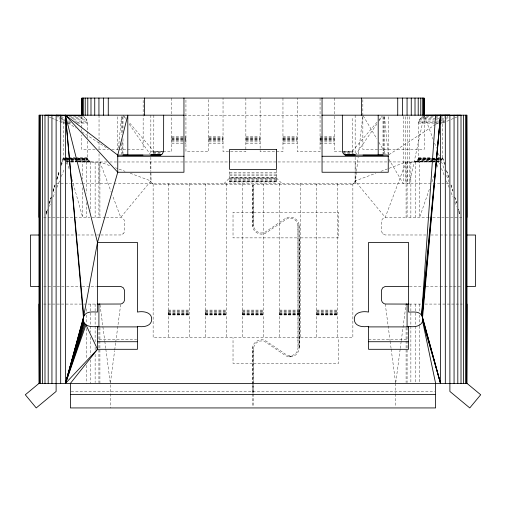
<?xml version="1.0" encoding="UTF-8"?>
<svg xmlns="http://www.w3.org/2000/svg" width="506" height="506" viewBox="0 0 506 506"><rect width="100%" height="100%" fill="white"/><g stroke="black" fill="none" stroke-linecap="round" stroke-linejoin="round"><path stroke-width="0.38" stroke-dasharray="2.53 1.9" d="M153.843 115.185L153.792 151.275L152.749 153.792M426.09 234.993L385.256 234.967L383.282 234.151L381.625 231.868L381.461 221.185L382.277 219.212L383.896 217.833L385.256 217.39L407.083 217.333L407.083 161.977C410.72 162.394 418.007 163.096 418.481 157.771L418.525 123.072L419.43 119.852L422.023 116.816L439.208 116.816M441.219 118.708L444.344 118.708L442.737 123.072L442.693 157.771L441.371 160.642L437.469 160.642M252.431 391.644L252.45 384.649M252.45 383.871L252.557 347.363C253.354 341.613 260.217 338.002 265.41 340.601L286.725 354.972C289.166 356.091 292.126 355.895 294.391 354.459C300.096 350.924 297.484 343.163 298.085 337.742L297.971 224.86C297.275 219.825 291.266 216.669 286.725 218.94L265.41 233.31C260.217 235.91 253.354 232.298 252.557 226.549L252.431 184.804L154.703 184.747L152.395 183.665L151.073 181.648L150.877 171.844L150.851 183.665M253.569 391.644L253.683 347.552C254.379 342.518 260.388 339.362 264.929 341.639L285.397 355.554C288.091 357.173 291.564 357.28 294.347 355.807C301 352.435 299.147 343.694 299.223 337.742L299.097 224.67C298.3 218.915 291.437 215.303 286.244 217.909L264.929 232.273C260.388 234.55 254.379 231.387 253.683 226.359L253.569 184.804L351.297 184.747L353.814 183.469L355.092 180.952L355.149 161.977M252.431 393.194L252.557 347.363M253.569 393.194L253.683 347.552M118.442 148.081L121.503 116.747M356.464 171.989L355.149 183.665L355.149 171.857M356.553 171.211L358.128 157.202M358.476 154.09L362.853 115.185L376.869 138.91M110.434 382.618L114.622 350.715M114.723 349.937L115.64 342.929M115.741 342.151L120.643 304.795M395.774 382.625L400.164 349.184M400.265 348.406L401.182 341.405M401.283 340.627L406.084 304.074M423.87 116.722L409.443 183.665L409.443 115.185M435.755 118.708L420.132 118.708L418.601 122.401L440.473 122.401M47.368 209.832L46.179 213.583L47.539 209.041M49.398 203.007L51.251 196.973M53.105 190.945L54.958 184.911M56.817 178.884L59.366 170.585M61.454 163.799L63.307 157.771L63.263 123.072L61.656 118.708L64.781 118.708M46.154 213.583L47.545 209.092M49.405 203.096L51.264 197.1M53.124 191.104L54.983 185.107M56.843 179.111L59.398 170.864M61.258 164.874L63.307 157.771L67.994 157.771M49.265 203.829L51.163 197.827M53.067 191.831L54.964 185.828M56.868 179.826L59.48 171.572M61.378 165.576L63.516 158.821L63.351 158.125M429.366 189.257L419.619 217.333L419.619 161.977L414.648 161.92L431.049 161.92M431.934 181.869L433.984 175.961M437.064 167.094L438.854 161.92L439.556 161.756L437.994 161.756M389.089 168.302L406.084 161.977L385.256 217.39L355.092 180.952L375.787 173.254M46.154 214.417L47.324 211.502M49.36 206.397L51.112 202.02M53.155 196.916L54.901 192.546M56.944 187.441L59.563 180.876M61.315 176.505L64.521 168.485M66.267 164.108L67.146 161.92L70.264 161.92M355.313 155.07L376.761 124.191M378.994 120.972L382.125 116.469M96.399 234.98L120.744 234.967L122.718 234.151L124.103 232.532L124.539 231.172L124.539 221.185L124.103 219.825L122.718 218.206L120.744 217.39L105.931 217.352M376.957 122.281L352.208 151.275L343.138 151.275M378.975 119.916L382.005 116.367M439.613 123.072L442.737 123.072L445.818 119.732M446.33 119.176L449.929 115.286M223.892 183.665L229.604 177.954L276.396 177.245L229.604 177.245M122.718 234.151L123.262 233.683M353.27 183.931L353.814 183.469M388.912 154.697L435.305 124.634M435.963 124.204L440.606 121.193M441.27 120.763L445.906 117.759M446.57 117.329L447.892 116.469M442.737 123.072L450.466 119.732M451.169 119.429L453.983 118.214M454.685 117.911L456.791 117M380.961 171.325L388.349 168.58M291.393 356.762L288.293 356.673M65.065 158.776L68.171 158.688M68.942 158.663L75.147 158.486M75.925 158.46L87.557 158.125C88.411 163.236 95.33 162.179 98.917 161.977L98.917 217.333L105.318 217.346M65.85 158.789L63.516 158.821L63.965 159.795L70.132 159.63M70.897 159.611L77.064 159.447M77.835 159.428L87.854 159.156L77.696 159.156M66.628 158.776L69.739 158.732M70.517 158.72L76.741 158.631M77.519 158.625L87.633 158.479M64.629 160.642L63.965 159.795L70.17 159.719M70.941 159.706L77.146 159.624M77.924 159.618L88 159.485M431.163 161.945L109.935 161.977M431.934 161.939L435.008 161.933M435.78 161.933L438.854 161.92L439.733 164.108M183.95 115.185L321.557 115.185M59.765 116.816L64.452 116.816M69.139 116.816L83.977 116.816C88.588 119.941 87.589 126.26 87.487 130.959M439.986 116.816L444.673 116.816M60.783 117.689L64.692 117.689M70.941 117.689L84.995 117.689M421.005 117.689L434.281 117.689M435.059 117.689L438.968 117.689M439.746 117.689L444.432 117.689M71.808 118.708L85.868 118.708L87.399 122.401L76.463 122.401M436.533 118.708L440.435 118.708M62.358 119.852L64.705 119.852M73.294 119.852L86.57 119.852M419.43 119.852L434.268 119.852M435.052 119.852L438.955 119.852M439.733 119.852L443.642 119.852M62.87 121.098L64.433 121.098M68.342 121.098L69.904 121.098M74.591 121.098L87.083 121.098M418.917 121.098L435.318 121.098M436.096 121.098L440.783 121.098M441.567 121.098L443.13 121.098M63.187 122.401L64.749 122.401M68.652 122.401L70.998 122.401M441.251 122.401L442.813 122.401M55.533 119.732L63.263 123.072L64.825 123.072M67.949 123.072L71.858 123.072M77.323 123.072L87.475 123.072M418.525 123.072L438.828 123.072M171.679 136.829L185.942 136.829M208.776 136.829L223.038 136.829M245.865 136.829L260.135 136.829M282.962 136.829L297.224 136.829M320.058 136.829L334.321 136.829M171.679 137.55L185.942 137.55M208.776 137.55L223.038 137.55M245.865 137.55L260.135 137.55M282.962 137.55L297.224 137.55M320.058 137.55L334.321 137.55M171.679 138.233L185.942 138.233M208.776 138.233L223.038 138.233M245.865 138.233L260.135 138.233M282.962 138.233L297.224 138.233M320.058 138.233L334.321 138.233M171.679 138.865L185.942 138.865M208.776 138.865L223.038 138.865M245.865 138.865L260.135 138.865M282.962 138.865L297.224 138.865M320.058 138.865L334.321 138.865M171.679 139.416L185.942 139.416M208.776 139.416L223.038 139.416M245.865 139.416L260.135 139.416M282.962 139.416L297.224 139.416M320.058 139.416L334.321 139.416M171.679 139.877L185.942 139.877M208.776 139.877L223.038 139.877M245.865 139.877L260.135 139.877M282.962 139.877L297.224 139.877M320.058 139.877L334.321 139.877M171.679 140.244L185.942 140.244M208.776 140.244L223.038 140.244M245.865 140.244L260.135 140.244M282.962 140.244L297.224 140.244M320.058 140.244L334.321 140.244M171.679 141.882L185.942 141.882M208.776 141.882L223.038 141.882M245.865 141.882L260.135 141.882M282.962 141.882L297.224 141.882M320.058 141.882L334.321 141.882M171.679 143.717L185.942 143.717M208.776 143.717L223.038 143.717M245.865 143.717L260.135 143.717M282.962 143.717L297.224 143.717M320.058 143.717L334.321 143.717M95.166 149.422L81.795 149.422L81.795 135.197M98.316 149.422L108.537 149.422M111.687 149.422L117.974 149.422M118.765 149.422L143.147 149.422L143.147 99.619M163.615 151.275L153.792 151.275L129.043 122.281M150.851 151.705L162.42 151.705M163.191 151.705L171.679 151.705L171.679 115.121M341.265 151.705L334.321 151.705L334.321 115.121M342.037 151.705L355.149 151.705M153.66 151.977L163.476 151.977M344.036 151.977L352.34 151.977L353.251 153.792M153.432 152.635L161.743 152.635M342.745 152.635L352.568 152.635M153.128 153.248L162.945 153.248M343.055 153.248L352.872 153.248M68.772 157.771L75.021 157.771M75.805 157.771L87.519 157.771L87.557 158.125L78.19 158.125M418.481 157.771L430.979 157.771M438.006 157.771L442.693 157.771L444.546 163.799M64.907 158.125L68.032 158.125M68.816 158.125L75.065 158.125M434.844 158.125L418.443 158.125L435.502 158.618M437.968 158.125L441.093 158.125M63.516 158.821L65.856 158.821M66.64 158.821L69.765 158.821M70.543 158.821L76.792 158.821M77.576 158.821L87.728 158.821M418.272 158.821L437.02 158.821M437.798 158.821L440.922 158.821M63.642 159.156L65.982 159.156M66.767 159.156L76.918 159.156M435.331 159.156L418.146 159.156L432.788 159.548M436.115 159.156L439.233 159.156M440.018 159.156L442.358 159.156M63.965 159.795L68.652 159.795M69.43 159.795L75.679 159.795M76.463 159.795L88.177 159.795M417.823 159.795L432.662 159.795M433.446 159.795L436.57 159.795M437.348 159.795L442.035 159.795L437.412 159.675M64.945 160.092L68.07 160.092M71.194 160.092L88.373 160.092M417.627 160.092L434.806 160.092M437.93 160.092L439.493 160.092M66.191 160.642L70.094 160.642M70.878 160.642L77.127 160.642M77.905 160.642L88.841 160.642M417.159 160.642L432.782 160.642M433.56 160.642L436.684 160.642M66.735 161.104L69.86 161.104M70.644 161.104L89.385 161.104M416.615 161.104L435.356 161.104M436.14 161.104L439.265 161.104M66.564 161.477L69.689 161.477M70.473 161.477L77.5 161.477M78.278 161.477L89.998 161.477M416.002 161.477L435.527 161.477M436.311 161.477L439.436 161.477M68.006 161.756L66.444 161.756L70.239 161.933M71.131 161.756L77.38 161.756M78.164 161.756L90.656 161.756M415.344 161.756L434.869 161.756M71.049 161.92L77.298 161.92M78.076 161.92L91.352 161.92L78.759 161.964M431.827 161.92L434.951 161.92M435.736 161.92L438.854 161.92M106.968 161.977L82.63 161.977L82.63 179.13M229.604 172.325L276.396 172.325M229.604 174.064L276.396 174.064M229.604 175.721L276.396 175.721M229.604 178.605L276.396 178.605L229.604 177.954M229.604 179.769L276.396 179.769M229.604 180.705L276.396 180.705M229.604 181.395L276.396 181.395M229.604 181.812L276.396 181.812M56.4 183.665L64.3 183.665M65.084 183.665L70.625 183.665M71.403 183.665L81.681 183.665M82.453 183.665L113.287 183.665M113.951 183.665L449.6 183.665M252.431 212.197L233.026 212.197L233.026 237.877L298.085 237.877M253.569 212.197L338.603 212.197L338.603 237.877L299.223 237.877L299.204 348.292L299.097 224.67M43.668 217.333L89.878 217.333M92.092 217.333L99.916 217.333L99.916 161.977L111.004 166.101M428.873 217.333L406.084 217.333L406.084 161.977M429.651 217.333L431.985 217.333M432.763 217.333L462.332 217.333M43.788 235.018L52.422 235.012M53.212 235.012L56.349 235.005M57.134 235.005L65.774 234.999M66.558 234.999L76.767 234.993M77.557 234.993L95.615 234.98M409.601 286.428L422.162 286.415M426.09 286.415L439.442 286.409M440.226 286.409L448.866 286.402M449.651 286.402L452.788 286.396M453.578 286.396L462.212 286.396M43.668 304.074L96.583 304.074M409.417 304.074L421.182 304.074M424.983 304.074L462.332 304.074M168.258 310.102L189.37 310.102M205.347 310.102L226.467 310.102M242.444 310.102L263.556 310.102M279.533 310.102L300.653 310.102M316.63 310.102L337.742 310.102M168.258 310.975L189.37 310.975M205.347 310.975L226.467 310.975M242.444 310.975L263.556 310.975M279.533 310.975L300.653 310.975M316.63 310.975L337.742 310.975M168.258 311.804L189.37 311.804M205.347 311.804L226.467 311.804M242.444 311.804L263.556 311.804M279.533 311.804L300.653 311.804M316.63 311.804L337.742 311.804M168.258 312.569L189.37 312.569M205.347 312.569L226.467 312.569M242.444 312.569L263.556 312.569M279.533 312.569L300.653 312.569M316.63 312.569L337.742 312.569M168.258 313.246L189.37 313.246M205.347 313.246L226.467 313.246M242.444 313.246L263.556 313.246M279.533 313.246L300.653 313.246M316.63 313.246L337.742 313.246M168.258 313.828L189.37 313.828M205.347 313.828L226.467 313.828M242.444 313.828L263.556 313.828M279.533 313.828L300.653 313.828M316.63 313.828L337.742 313.828M168.258 314.296L189.37 314.296M205.347 314.296L226.467 314.296M242.444 314.296L263.556 314.296M279.533 314.296L300.653 314.296M316.63 314.296L337.742 314.296M168.258 314.637L189.37 314.637M205.347 314.637L226.467 314.637M242.444 314.637L263.556 314.637M279.533 314.637L300.653 314.637M316.63 314.637L337.742 314.637M168.258 314.846L189.37 314.846M205.347 314.846L226.467 314.846M242.444 314.846L263.556 314.846M279.533 314.846L300.653 314.846M316.63 314.846L337.742 314.846M168.258 314.915L189.37 314.915M205.347 314.915L226.467 314.915M242.444 314.915L263.556 314.915M279.533 314.915L300.653 314.915M316.63 314.915L337.742 314.915M99.056 339.425L136.652 339.425M368.564 339.425L406.944 339.425M289.641 356.844L290.545 356.844M252.431 363.428L233.026 363.428L233.026 337.742M253.569 363.428L338.603 363.428L338.603 337.742M71.175 391.644L434.825 391.644M430.802 234.993L439.442 234.999M440.226 234.999L448.866 235.005M449.651 235.005L452.788 235.012M453.578 235.012L462.212 235.018M43.788 286.396L52.422 286.396M53.212 286.396L56.349 286.402M57.134 286.402L65.774 286.409M66.558 286.409L81.479 286.415M82.269 286.415L96.399 286.428M71.017 161.933L75.66 161.952M418 159.485L431.182 159.656M431.953 159.668L435.059 159.706M435.83 159.719L442.035 159.795M418.367 158.479L435.483 158.72M436.261 158.732L439.372 158.776L436.28 158.644M433.56 159.573L436.64 159.656M115.438 167.752L118.391 168.852M119.131 169.13L125.039 171.325M130.213 173.254L150.908 180.952L120.744 217.39L112.414 195.221M49.208 117L51.315 117.911M52.017 118.214L54.831 119.429M58.108 116.469L59.43 117.329M60.094 117.759L64.73 120.763M68.044 122.914L76.001 128.069M81.966 131.933L107.145 148.258M382.738 233.683L383.282 234.151M152.186 183.469L152.73 183.931M276.396 177.954L282.108 183.665M56.071 115.286L59.67 119.176M60.182 119.732L63.263 123.072M123.995 116.367L126.013 118.733M122.983 115.185L125.665 119.043M129.239 124.191L150.238 154.431M378.867 142.3L386.072 154.507M388.874 159.251L403.288 183.665L403.288 115.185M441.479 168.485L444.685 176.505M446.437 180.876L449.056 187.441M451.099 192.546L452.845 196.916M454.888 202.02L456.64 206.397M458.676 211.502L459.846 214.417M99.916 161.977L111.301 192.267M424.749 116.652L433.212 139.479M434.578 143.16L436.488 148.315M438.405 153.47L439.493 156.417M441.409 161.572L444.685 170.408M446.596 175.563L449.05 182.192M442.649 158.125L444.742 164.874M446.602 170.864L449.157 179.111M451.017 185.107L452.876 191.104M454.736 197.1L456.595 203.096M458.455 209.092L459.846 213.583L458.461 209.041M446.634 170.585L449.183 178.884M451.042 184.911L452.895 190.945M454.749 196.973L456.602 203.007M67.146 161.92L69.48 170.269M72.023 179.377L82.63 217.333L82.63 186.929M352.34 151.977L352.163 116.753M385.256 304.017L390.05 340.595M390.158 341.373L391.075 348.381M391.176 349.159L395.565 382.618M100.017 304.852L104.717 340.627M104.818 341.405L105.735 348.406M105.836 349.184L110.226 382.625M384.497 116.747L388.172 154.343M253.569 184.804L253.683 226.359M252.431 184.804L252.557 226.549M150.851 161.977L150.877 171.085M87.487 131.743L87.494 138.056M87.5 141.206L87.519 157.771M424.205 116.235L424.205 149.422L362.853 149.422L362.853 98.063M419.619 304.074L419.619 311.93M419.619 315.074L419.619 325.282M419.619 326.066L419.619 383.403M415.42 161.977L415.42 217.333M415.42 304.074L415.42 383.403M410.872 161.977L410.872 217.333M410.872 304.074L410.872 382.612M407.532 116.753L407.532 183.665M407.083 327.635L407.083 382.612M406.084 327.635L406.084 382.612M405.464 116.753L405.464 183.665M395.667 383.403L395.667 393.194M395.667 393.972L395.667 406.388M388.247 116.759L388.247 154.691M384.345 116.747L384.345 154.343M383.662 116.747L383.662 154.343M383.017 116.747L383.017 154.343M355.149 115.185L355.149 154.077M355.149 157.233L355.149 171.268M352.865 183.665L352.865 337.742L153.135 337.742L153.135 183.665M337.742 183.665L337.742 337.742M334.321 98.063L334.321 114.4M320.058 98.063L320.058 151.705L297.224 151.705L297.224 98.063M316.63 183.665L316.63 337.742M300.653 183.665L300.653 337.742M297.971 224.86L297.971 349.051M282.962 98.063L282.962 151.705L260.135 151.705L260.135 98.063M279.533 183.665L279.533 337.742M276.396 169.953L276.396 181.951L229.604 181.951L229.604 169.953M263.556 183.665L263.556 337.742M253.569 393.972L253.569 406.388M252.431 393.972L252.431 406.388M245.865 98.063L245.865 151.705L223.038 151.705L223.038 98.063M242.444 183.665L242.444 337.742M226.467 183.665L226.467 337.742M208.776 99.612L208.776 151.705L185.942 151.705L185.942 98.063M205.347 183.665L205.347 337.742M189.37 183.665L189.37 337.742M171.679 98.063L171.679 114.4M168.258 183.665L168.258 337.742M150.851 115.185L150.851 154.077M150.851 157.233L150.851 171.268M122.983 116.747L122.983 129.283M122.983 138.682L122.983 154.343M122.338 116.747L122.338 133.198M122.338 141.813L122.338 155.127M121.655 116.747L121.655 134.767M121.655 143.381L121.655 154.343M117.753 116.759L117.753 149.947M110.333 384.889L110.333 407.937M99.916 327.635L99.916 383.403M99.037 115.185L99.037 138.796M99.037 141.946L99.037 149.814M99.037 153.754L99.037 183.665M98.917 327.635L98.917 382.612M95.128 161.977L95.128 217.333M95.128 304.074L95.128 341.771M95.128 347.274L95.128 350.411M95.128 354.339L95.128 382.612M90.58 161.977L90.58 211.097M90.58 304.074L90.58 332.347M90.58 337.059L90.58 355.123M90.58 359.836L90.58 383.403M86.381 161.977L86.381 193.165M86.381 202.52L86.381 217.333M86.381 308.786L86.381 311.93M86.381 315.074L86.381 323.707M86.381 328.426L86.381 359.051M86.381 365.338L86.381 383.403M81.795 116.235L81.795 128.41M81.795 128.878L81.795 131.522M442.484 158.821L440.15 158.789L442.484 158.821"/><path stroke-width="0.76" d="M163.659 115.185L163.615 151.275L162.122 154.254L160.503 155.07L122.983 155.127L142.989 155.089M81.795 115.185L82.181 98.063L82.181 115.185M435.615 115.185L421.612 315.295L422.561 317.445L440.524 383.403L440.524 115.185L421.612 315.295C418.848 310.804 412.852 312.284 408.506 312.063L408.506 242.444L368.564 242.444L368.564 312.063C362.846 310.88 353.738 312.094 354.32 319.786C354.826 326.667 363.346 327.331 368.564 326.332L368.564 349.304L408.506 349.304L408.506 326.332C414.996 327.679 424.224 325.877 422.561 317.445L440.524 115.185L422.175 316.332M83.25 318.609L97.494 242.444L117.753 172.249L117.753 155.127L127.803 115.185L127.803 155.127L117.753 155.127L65.476 115.185L65.476 383.403L97.494 349.304L97.494 326.332C91.776 327.521 82.668 326.3 83.25 318.609L65.476 383.403L85.976 324.827L97.494 349.304L70.385 383.403L70.385 407.937L435.615 407.937L435.615 383.403L422.561 320.949L440.524 383.403L422.75 318.609M83.25 319.786L65.476 383.403L85.109 324.03M83.439 320.949L65.476 383.403L84.388 323.1M83.825 322.063L65.476 383.403L83.439 317.445L65.476 115.185L117.753 172.249L183.95 172.249L183.95 98.063M80.283 115.286L56.071 115.286L81.586 115.602L44.99 115.185L44.99 383.403M461.01 383.403L461.01 115.185L424.414 115.602L425.717 115.286L449.885 115.185L449.885 391.442L469.77 407.937L480.7 394.762L467.006 383.403L38.994 383.403L25.3 394.762L36.23 407.937L56.115 391.442L56.134 115.185M183.95 115.185L38.994 115.185L38.994 383.403M322.05 115.185L467.006 115.185L467.006 383.403M425.717 115.286L449.885 115.185M161.616 154.634L151.256 154.906L161.079 154.906M344.384 154.634L354.744 154.906L344.921 154.906L343.435 153.792L342.524 151.977L342.341 115.185M150.687 155.07L160.503 155.07M344.921 154.906L355.313 155.07M117.753 156.272L183.95 156.272M322.05 156.272L388.247 156.272M39.386 217.333L38.994 217.333L39.386 115.185L39.386 383.403L38.994 304.074L39.386 304.074M466.614 217.333L467.006 217.333L466.614 115.185L466.614 383.403L467.006 304.074L466.614 304.074M39.076 235.018L30.436 235.024L30.436 286.383L39.076 286.39M97.494 242.444L97.494 312.063C92.87 311.962 86.039 310.943 83.825 316.332L65.476 115.185L97.494 242.444L137.436 242.444L137.436 312.063C143.154 310.88 152.262 312.094 151.68 319.786C151.174 326.667 142.654 327.331 137.436 326.332L137.436 349.304L97.494 349.304M408.81 286.428L385.256 286.44L382.738 287.724L381.461 290.235L381.461 300.222L382.277 302.196L383.896 303.581L385.256 304.017L407.083 304.074L407.083 326.851M466.924 286.39L475.564 286.383L475.564 235.024L466.924 235.018M97.177 304.074L99.916 304.074M406.084 304.074L408.823 304.074M97.494 326.901L137.436 326.901M368.564 326.901L408.506 326.901M97.494 341.727L137.436 341.727M368.564 341.727L408.506 341.727M70.385 394.56L435.615 394.56M363.011 155.089L383.017 155.127L345.497 155.07M97.19 286.428L120.744 286.44L123.262 287.724L124.539 290.235L124.539 300.222L123.723 302.196L122.104 303.581L120.744 304.017L98.917 304.074L98.917 326.851M422.75 319.786L440.524 383.403M424.205 115.185L423.819 98.063L423.819 115.185M465.469 115.185L465.469 383.403M463.585 115.185L463.585 383.403M457.81 115.185L457.81 383.403M454.065 115.185L454.065 383.403M445.318 115.185L445.318 383.403M424.205 115.444L424.205 98.063L81.795 98.063L81.795 115.444M422.668 98.063L422.668 115.185M420.783 98.063L420.783 115.185M418.209 98.063L418.209 115.185M415.009 98.063L415.009 115.185M411.264 98.063L411.264 115.185M407.064 98.063L407.064 115.185M402.517 98.063L402.517 115.185M397.729 98.063L397.729 115.185M378.197 115.185L378.197 155.127L388.247 155.127L388.247 172.249L322.05 172.249L322.05 98.063M361.588 98.063L361.588 115.185M144.412 98.063L144.412 115.185M108.271 98.063L108.271 115.185M103.483 98.063L103.483 115.185M98.936 98.063L98.936 115.185M94.736 98.063L94.736 115.185M90.991 98.063L90.991 115.185M87.791 98.063L87.791 115.185M85.217 98.063L85.217 115.185M83.332 98.063L83.332 115.185M60.682 115.185L60.682 383.403M51.935 115.185L51.935 383.403M48.19 115.185L48.19 383.403M42.415 115.185L42.415 383.403M40.531 115.185L40.531 383.403M276.396 149.422L229.604 149.422L229.604 169.396L276.396 169.396L276.396 149.422"/></g></svg>
